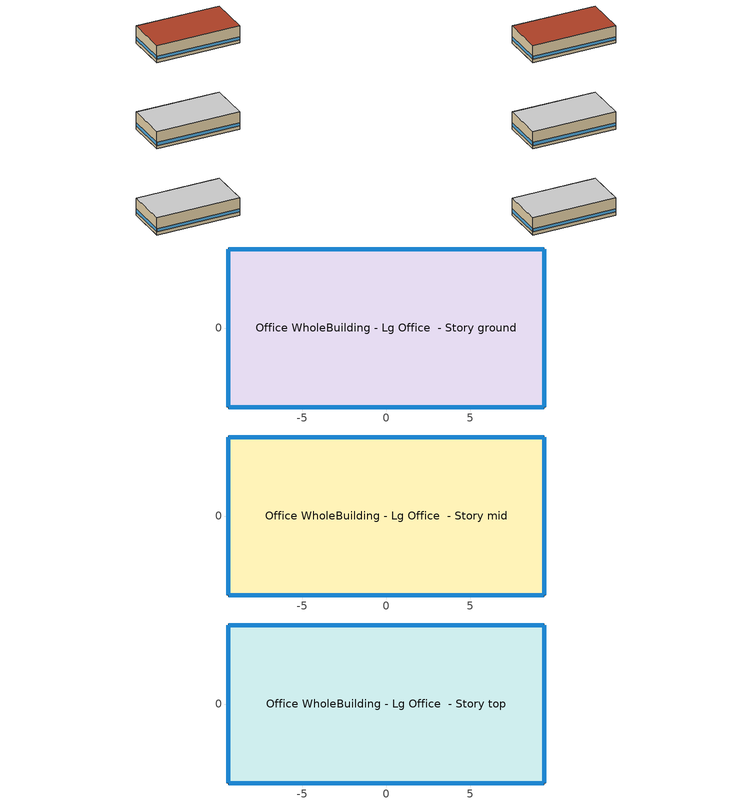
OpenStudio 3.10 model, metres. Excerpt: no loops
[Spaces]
Office WholeBuilding - Lg Office  - Story ground
 floor ground (Foundation F 1.26W/m*K Perim 56.5m Area 177.36m2): -9.42,-4.71 -9.42,4.71 9.42,4.71 9.42,-4.71 z0
 wall outside (Office WholeBuilding - Lg Office  - Story ground Wall 1 c tbd): -9.42,4.71 -9.42,-4.71 z0:3.96
 wall outside (Office WholeBuilding - Lg Office  - Story ground Wall 3 c tbd): 9.42,4.71 -9.42,4.71 z0:3.96
 wall outside (Office WholeBuilding - Lg Office  - Story ground Wall 2 c tbd): 9.42,-4.71 9.42,4.71 z0:3.96
 wall outside (Office WholeBuilding - Lg Office  - Story ground Wall 4 c tbd): -9.42,-4.71 9.42,-4.71 z0:3.96
 window (Window U-0.75 SHGC 0.65): -9.42,4.68 -9.42,-4.68 / 9.42,-4.68 9.42,4.68 / 9.39,4.71 -9.39,4.71 / -9.39,-4.71 9.39,-4.71 z0.76:1.48
 ceiling adiabatic (Typical Interior Ceiling): 9.42,-4.71 9.42,4.71 -9.42,4.71 -9.42,-4.71 z3.96
Office WholeBuilding - Lg Office  - Story mid
 floor adiabatic (Typical Interior Floor): -9.42,-4.71 -9.42,4.71 9.42,4.71 9.42,-4.71 z19.81
 wall outside (Office WholeBuilding - Lg Office  - Story mid Wall 1 c tbd): -9.42,4.71 -9.42,-4.71 z19.81:23.77
 wall outside (Office WholeBuilding - Lg Office  - Story mid Wall 2 c tbd): 9.42,4.71 -9.42,4.71 z19.81:23.77
 wall outside (Office WholeBuilding - Lg Office  - Story mid Wall 4 c tbd): 9.42,-4.71 9.42,4.71 z19.81:23.77
 wall outside (Office WholeBuilding - Lg Office  - Story mid Wall 3 c tbd): -9.42,-4.71 9.42,-4.71 z19.81:23.77
 window (Window U-0.75 SHGC 0.65): -9.42,4.68 -9.42,-4.68 / 9.39,4.71 -9.39,4.71 / -9.39,-4.71 9.39,-4.71 / 9.42,-4.68 9.42,4.68 z20.57:21.29
 ceiling adiabatic (Typical Interior Ceiling): 9.42,-4.71 9.42,4.71 -9.42,4.71 -9.42,-4.71 z23.77
Office WholeBuilding - Lg Office  - Story top
 floor adiabatic (Typical Interior Floor): -9.42,-4.71 -9.42,4.71 9.42,4.71 9.42,-4.71 z39.62
 wall outside (Office WholeBuilding - Lg Office  - Story top Wall 1 c tbd): -9.42,4.71 -9.42,-4.71 z39.62:43.59
 wall outside (Office WholeBuilding - Lg Office  - Story top Wall 2 c tbd): 9.42,4.71 -9.42,4.71 z39.62:43.59
 wall outside (Office WholeBuilding - Lg Office  - Story top Wall 4 c tbd): 9.42,-4.71 9.42,4.71 z39.62:43.59
 wall outside (Office WholeBuilding - Lg Office  - Story top Wall 3 c tbd): -9.42,-4.71 9.42,-4.71 z39.62:43.59
 window (Window U-0.75 SHGC 0.65): -9.42,4.68 -9.42,-4.68 / 9.39,4.71 -9.39,4.71 / -9.39,-4.71 9.39,-4.71 / 9.42,-4.68 9.42,4.68 z40.39:41.1
 roof outside (Office WholeBuilding - Lg Office  - Story top RoofCeiling 1 c tbd): 9.42,-4.71 9.42,4.71 -9.42,4.71 -9.42,-4.71 z43.59
[Building]
ComStock DOE Ref 1980-2004|LargeOffice: North Axis {deg}=90; Default Construction Set=ComStock DOE Ref 1980-2004 - Office - ASHRAE 169-2013-4A; Default Schedule Set=Building Default Schedule Set; Standards Building Type=Office
[Site]
Republic_NY_USA: Latitude {deg}=40.73; Longitude {deg}=-73.42; Time Zone {hr}=-5; Elevation {m}=25; Terrain=City
[Site:WaterMainsTemperature]
Calculation Method=Correlation; Annual Average Outdoor Air Temperature {C}=12.115; Maximum Difference In Monthly Average Outdoor Air Temperatures {deltaC}=25.7
[SizingPeriod:DesignDay] Barometric Pressure {Pa}=101025; Rain Indicator=No; Snow Indicator=No; Day of Month=21; Daylight Saving Time Indicator=No; Humidity Condition Type=Wetbulb; Dry-Bulb Temperature Range Modifier Type=DefaultMultipliers
Name | Maximum Dry-Bulb Temperature {C} | Daily Dry-Bulb Temperature Range {deltaC} | Wind Speed {m/s} | Wind Direction {deg} | Month | Day Type | Wetbulb or DewPoint at Maximum Dry-Bulb {C} | Solar Model Indicator | ASHRAE Clear Sky Optical Depth for Beam Irradiance | ASHRAE Clear Sky Optical Depth for Diffuse Irradiance | Sky Clearness
Republic Ann Clg .4% Condns DB=>MWB 1 | 32.3 | 8 | 5.3 | 210 | 7 | SummerDesignDay | 23.2 | ASHRAETau | 0.434 | 2.194
Republic Ann Clg .4% Condns WB=>MDB 1 | 29.2 | 8 | 5.3 | 210 | 7 | SummerDesignDay | 24.8 | ASHRAETau | 0.434 | 2.194
Republic Ann Htg 99.6% Condns DB 1 | -11 | 0 | 5 | 340 | 1 | WinterDesignDay | -11 | ASHRAEClearSky |  |  | 0
Republic August .4% Condns DB=>MCWB 1 | 33.8 | 7.5 | 5.3 | 210 | 8 | SummerDesignDay | 24.1 | ASHRAETau | 0.439 | 2.202
Republic October .4% Condns DB=>MCWB 1 | 27.1 | 8.1 | 5.3 | 210 | 10 | SummerDesignDay | 20.1 | ASHRAETau | 0.351 | 2.505
Republic September .4% Condns DB=>MCWB 1 | 30 | 7.9 | 5.3 | 210 | 9 | SummerDesignDay | 20.9 | ASHRAETau | 0.403 | 2.337
[ClimateZones]
Climate Zone Institution Name 1=ASHRAE; Climate Zone Document Name 1=ANSI/ASHRAE Standard 169; Climate Zone Document Year 1=2006; Climate Zone Value 1=ASHRAE 169-2013-4A
[Site:GroundTemperature:FCfactorMethod]
January Ground Temperature {C}=13.55; February Ground Temperature {C}=6.51; March Ground Temperature {C}=3.76; April Ground Temperature {C}=-0.86; May Ground Temperature {C}=4.12; June Ground Temperature {C}=3.38; July Ground Temperature {C}=7.88; August Ground Temperature {C}=16.84; September Ground Temperature {C}=20.35; October Ground Temperature {C}=24.25; November Ground Temperature {C}=24.84; December Ground Temperature {C}=20.76
[Construction:FfactorGroundFloor]
Foundation F 1.26W/m*K Perim 56.5m Area 177.36m2: F-Factor {W/m-K}=1.26344; Area {m2}=177.36; PerimeterExposed {m}=56.5021
[DefaultConstructionSet]
ComStock DOE Ref 1980-2004 - Office - ASHRAE 169-2013-4A: Default Exterior Surface Constructions=Default Surface Constructions 1; Default Interior Surface Constructions=Default Surface Constructions 2; Default Ground Contact Surface Constructions=Default Surface Constructions 3; Default Exterior SubSurface Constructions=Default Sub Surface Constructions 1; Default Interior SubSurface Constructions=Default Sub Surface Constructions 2; Interior Partition Construction=Typical Interior Partition
[DefaultSurfaceConstructions]
Name | Floor Construction | Wall Construction | Roof Ceiling Construction
Default Surface Constructions 1 | Typical Insulated Exterior Mass Floor | Typical Insulated Exterior Mass Wall R-8.33 | Typical IEAD Roof R-17.24
Default Surface Constructions 2 | Typical Interior Floor | Typical Interior Wall | Typical Interior Ceiling
Default Surface Constructions 3 | Typical Insulated Carpeted 6in Slab Floor | Typical Insulated Basement Mass Wall R-9.01
[Construction]
Typical Insulated Exterior Mass Floor: Typical Insulation R-5.94, 4 in. Normalweight Concrete Floor, Typical Carpet Pad
Typical Insulated Exterior Mass Wall R-8.33: 1IN Stucco, 8IN CONCRETE HW RefBldg, Typical Insulation R-5.94, 1/2IN Gypsum
Typical IEAD Roof R-17.24: Roof Membrane, Typical Insulation R-16.12, Metal Roof Surface
Typical Interior Floor: 100mm Normalweight concrete floor, CP02 CARPET PAD
Typical Interior Wall: G01 13mm gypsum board, G01 13mm gypsum board
Typical Interior Ceiling: CP02 CARPET PAD, 100mm Normalweight concrete floor
Typical Insulated Carpeted 6in Slab Floor: 6 in. Normalweight Concrete Floor, Typical Carpet Pad
Typical Insulated Basement Mass Wall R-9.01: Typical Insulation R-7.46, 8 in. Concrete Block Basement Wall
U 0.59 SHGC 0.36 Simple Glazing: U 0.59 SHGC 0.36 Simple Glazing
Typical Insulated Metal Door: F08 Metal surface, Typical Insulation
U 0.88 SHGC 0.16 Sgl Ref-A-L Clr 6mm: REF A CLEAR LO 6MM
Typical Overhead Door: Typical Insulation
Typical Interior Window: Clear 3mm
Typical Interior Door; Typical Interior Partition: G05 25mm wood
InteriorFurnishings: Std Wood 6inch
Window U-0.75 SHGC 0.65: Simple Glazing Double - No LowE - Clear - Aluminum
Office WholeBuilding - Lg Office  - Story ground Wall 1 c tbd: 1IN Stucco, 8IN CONCRETE HW RefBldg, Office WholeBuilding - Lg Office  - Story ground Wall 1 m tbd, 1/2IN Gypsum
Office WholeBuilding - Lg Office  - Story ground Wall 2 c tbd: 1IN Stucco, 8IN CONCRETE HW RefBldg, Office WholeBuilding - Lg Office  - Story ground Wall 2 m tbd, 1/2IN Gypsum
Office WholeBuilding - Lg Office  - Story ground Wall 3 c tbd: 1IN Stucco, 8IN CONCRETE HW RefBldg, Office WholeBuilding - Lg Office  - Story ground Wall 3 m tbd, 1/2IN Gypsum
Office WholeBuilding - Lg Office  - Story ground Wall 4 c tbd: 1IN Stucco, 8IN CONCRETE HW RefBldg, Office WholeBuilding - Lg Office  - Story ground Wall 4 m tbd, 1/2IN Gypsum
Office WholeBuilding - Lg Office  - Story mid Wall 1 c tbd: 1IN Stucco, 8IN CONCRETE HW RefBldg, Office WholeBuilding - Lg Office  - Story mid Wall 1 m tbd, 1/2IN Gypsum
Office WholeBuilding - Lg Office  - Story mid Wall 2 c tbd: 1IN Stucco, 8IN CONCRETE HW RefBldg, Office WholeBuilding - Lg Office  - Story mid Wall 2 m tbd, 1/2IN Gypsum
Office WholeBuilding - Lg Office  - Story mid Wall 3 c tbd: 1IN Stucco, 8IN CONCRETE HW RefBldg, Office WholeBuilding - Lg Office  - Story mid Wall 3 m tbd, 1/2IN Gypsum
Office WholeBuilding - Lg Office  - Story mid Wall 4 c tbd: 1IN Stucco, 8IN CONCRETE HW RefBldg, Office WholeBuilding - Lg Office  - Story mid Wall 4 m tbd, 1/2IN Gypsum
Office WholeBuilding - Lg Office  - Story top RoofCeiling 1 c tbd: Roof Membrane, Office WholeBuilding - Lg Office  - Story top RoofCeiling 1 m tbd, Metal Roof Surface
Office WholeBuilding - Lg Office  - Story top Wall 1 c tbd: 1IN Stucco, 8IN CONCRETE HW RefBldg, Office WholeBuilding - Lg Office  - Story top Wall 1 m tbd, 1/2IN Gypsum
Office WholeBuilding - Lg Office  - Story top Wall 2 c tbd: 1IN Stucco, 8IN CONCRETE HW RefBldg, Office WholeBuilding - Lg Office  - Story top Wall 2 m tbd, 1/2IN Gypsum
Office WholeBuilding - Lg Office  - Story top Wall 3 c tbd: 1IN Stucco, 8IN CONCRETE HW RefBldg, Office WholeBuilding - Lg Office  - Story top Wall 3 m tbd, 1/2IN Gypsum
Office WholeBuilding - Lg Office  - Story top Wall 4 c tbd: 1IN Stucco, 8IN CONCRETE HW RefBldg, Office WholeBuilding - Lg Office  - Story top Wall 4 m tbd, 1/2IN Gypsum
[Material:NoMass] Roughness=Smooth; Thermal Absorptance=0.9; Solar Absorptance=0.7
Name | Thermal Resistance {m2-K/W} | Visible Absorptance
Typical Insulation R-5.94 | 1.04695 | 0.7
Typical Carpet Pad; CP02 CARPET PAD | 0.21648 | 0.8
Typical Insulation R-16.12 | 2.83962 | 0.7
Typical Insulation R-7.46 | 1.31358 | 0.7
Typical Insulation | 0.0282222 | 0.7
Office WholeBuilding - Lg Office  - Story ground Wall 1 m tbd; Office WholeBuilding - Lg Office  - Story ground Wall 2 m tbd | 0.855166 | 0.7
Office WholeBuilding - Lg Office  - Story ground Wall 3 m tbd; Office WholeBuilding - Lg Office  - Story ground Wall 4 m tbd | 0.860389 | 0.7
Office WholeBuilding - Lg Office  - Story mid Wall 1 m tbd; Office WholeBuilding - Lg Office  - Story mid Wall 4 m tbd | 0.702757 | 0.7
Office WholeBuilding - Lg Office  - Story mid Wall 2 m tbd; Office WholeBuilding - Lg Office  - Story mid Wall 3 m tbd | 0.706281 | 0.7
Office WholeBuilding - Lg Office  - Story top RoofCeiling 1 m tbd | 2.23187 | 0.7
Office WholeBuilding - Lg Office  - Story top Wall 1 m tbd; Office WholeBuilding - Lg Office  - Story top Wall 4 m tbd | 0.686284 | 0.7
Office WholeBuilding - Lg Office  - Story top Wall 2 m tbd; Office WholeBuilding - Lg Office  - Story top Wall 3 m tbd | 0.689643 | 0.7
[Material] Thermal Absorptance=0.9
Name | Roughness | Thickness {m} | Conductivity {W/m-K} | Density {kg/m3} | Specific Heat {J/kg-K} | Solar Absorptance | Visible Absorptance
4 in. Normalweight Concrete Floor | MediumRough | 0.1016 | 2.31 | 2322 | 832 | 0.7 | 0.7
1IN Stucco | Smooth | 0.0253 | 0.6918 | 1858 | 837 | 0.7 | 0.92
8IN CONCRETE HW RefBldg | Rough | 0.2032 | 1.311 | 2240 | 836.8 | 0.7 | 0.7
1/2IN Gypsum | Smooth | 0.0127 | 0.16 | 784.9 | 830 | 0.4 | 0.4
Roof Membrane | VeryRough | 0.0095 | 0.16 | 1121.29 | 1460 | 0.7 | 0.7
Metal Roof Surface; F08 Metal surface | Smooth | 0.0008 | 45.28 | 7824 | 500 | 0.7 | 0.7
100mm Normalweight concrete floor | MediumRough | 0.1016 | 2.31045 | 2322 | 832.557 | 0.7 | 0.7
G01 13mm gypsum board | Smooth | 0.0127 | 0.160031 | 800.001 | 1090.73 | 0.7 | 0.5
6 in. Normalweight Concrete Floor | MediumRough | 0.1524 | 2.31 | 2322 | 832 | 0.7 | 0.7
8 in. Concrete Block Basement Wall | MediumRough | 0.2032 | 1.326 | 1842 | 912 | 0.7 | 0.7
G05 25mm wood | MediumSmooth | 0.0254 | 0.15 | 608 | 1630 | 0.5 | 0.5
Std Wood 6inch | MediumSmooth | 0.15 | 0.12 | 540 | 1210 | 0.7 | 0.7
[DefaultSubSurfaceConstructions]
Name | Fixed Window Construction | Operable Window Construction | Door Construction | Glass Door Construction | Overhead Door Construction | Tubular Daylight Dome Construction | Tubular Daylight Diffuser Construction
Default Sub Surface Constructions 1 | U 0.59 SHGC 0.36 Simple Glazing | U 0.59 SHGC 0.36 Simple Glazing | Typical Insulated Metal Door | U 0.88 SHGC 0.16 Sgl Ref-A-L Clr 6mm | Typical Overhead Door | Typical Interior Window | Typical Interior Window
Default Sub Surface Constructions 2 | Typical Interior Window | Typical Interior Window | Typical Interior Door
[WindowMaterial:SimpleGlazingSystem]
Name | U-Factor {W/m2-K} | Solar Heat Gain Coefficient | Visible Transmittance
U 0.59 SHGC 0.36 Simple Glazing | 3.35018 | 0.36 | 0.81
Simple Glazing Double - No LowE - Clear - Aluminum | 4.23598 | 0.646 | 0.671
[WindowMaterial:Glazing] Optical Data Type=SpectralAverage; Infrared Transmittance at Normal Incidence=0; Front Side Infrared Hemispherical Emissivity=0.84; Conductivity {W/m-K}=0.9; Dirt Correction Factor for Solar and Visible Transmittance=1; Solar Diffusing=No
Name | Thickness {m} | Solar Transmittance at Normal Incidence | Front Side Solar Reflectance at Normal Incidence | Back Side Solar Reflectance at Normal Incidence | Visible Transmittance at Normal Incidence | Front Side Visible Reflectance at Normal Incidence | Back Side Visible Reflectance at Normal Incidence | Back Side Infrared Hemispherical Emissivity
REF A CLEAR LO 6MM | 0.006 | 0.066 | 0.341 | 0.493 | 0.08 | 0.41 | 0.37 | 0.4
Clear 3mm | 0.003 | 0.837 | 0.075 | 0.075 | 0.898 | 0.081 | 0.081 | 0.84
[SpaceType]
Office WholeBuilding - Lg Office - ComStock DOE Ref 1980-2004: Default Schedule Set=Office WholeBuilding - Lg Office Schedule Set; Design Specification Outdoor Air Object=Office WholeBuilding - Lg Office Ventilation; Standards Building Type=Office; Standards Space Type=WholeBuilding - Lg Office
[BuildingStory] Nominal Floor to Floor Height {m}=3.9624
Name | Nominal Z Coordinate {m}
Story ground | 0
Story mid | 19.812
Story top | 39.624
[Space] Space Type=Office WholeBuilding - Lg Office - ComStock DOE Ref 1980-2004
Name | Building Story | Thermal Zone
Office WholeBuilding - Lg Office  - Story ground | Story ground | Zone Office WholeBuilding - Lg Office  - Story ground
Office WholeBuilding - Lg Office  - Story mid | Story mid | Zone Office WholeBuilding - Lg Office  - Story mid
Office WholeBuilding - Lg Office  - Story top | Story top | Zone Office WholeBuilding - Lg Office  - Story top
[ThermalZone] Use Ideal Air Loads=No
Name | Multiplier | Thermostat
Zone Office WholeBuilding - Lg Office  - Story ground | 1 | Office WholeBuilding - Lg Office - ComStock DOE Ref 1980-2004 Thermostat
Zone Office WholeBuilding - Lg Office  - Story mid | 9 | Office WholeBuilding - Lg Office - ComStock DOE Ref 1980-2004 Thermostat 1
Zone Office WholeBuilding - Lg Office  - Story top | 1 | Office WholeBuilding - Lg Office - ComStock DOE Ref 1980-2004 Thermostat 2
[People:Definition]
Office WholeBuilding - Lg Office People Definition: Number of People Calculation Method=People/Area; People per Space Floor Area {person/m2}=0.0538196; Fraction Radiant=0.3
[People]
Office WholeBuilding - Lg Office People: People Definition=Office WholeBuilding - Lg Office People Definition; Space or SpaceType=Office WholeBuilding - Lg Office - ComStock DOE Ref 1980-2004; Work Efficiency Schedule=Work Efficiency Schedule; Clothing Insulation Schedule=Clothing Schedule; Air Velocity Schedule=Air Velocity Schedule; Multiplier=1
[Lights:Definition] Design Level Calculation Method=Watts/Area; Fraction Visible=0.2; Return Air Fraction=0
Name | Watts per Space Floor Area {W/m2} | Fraction Radiant
Office WholeBuilding - Lg Office - ComStock DOE Ref 1980-2004 General Lights Definition | 5.0993 | 0.31
Office WholeBuilding - Lg Office - ComStock DOE Ref 1980-2004 Wall Wash Lights Definition | 3.64317 | 0.125
[ElectricEquipment:Definition] Fraction Latent=0
Name | Design Level Calculation Method | Watts per Space Floor Area {W/m2} | Fraction Radiant | Fraction Lost | Design Level {W}
Office WholeBuilding - Lg Office Elec Equip Definition | Watts/Area | 8.07293 | 0.5 | 0
Elevator Lift Motor | EquipmentLevel |  | 0 | 1 | 18537
[ElectricEquipment]
Name | Electric Equipment Definition | Space or SpaceType | Schedule | Multiplier
Office WholeBuilding - Lg Office Elec Equip | Office WholeBuilding - Lg Office Elec Equip Definition | Office WholeBuilding - Lg Office - ComStock DOE Ref 1980-2004 | Office BLDG_EQUIP_EndUseData BPR Adjusted
2 Elevator Lift Motors | Elevator Lift Motor | Office WholeBuilding - Lg Office  - Story ground | Elevator Schedule 1 | 2
[DesignSpecification:OutdoorAir]
Office WholeBuilding - Lg Office Ventilation: Outdoor Air Method=Sum; Outdoor Air Flow per Person {m3/s-person}=0.00943895
[DefaultScheduleSet]
Name | Number of People Schedule | People Activity Level Schedule | Lighting Schedule | Electric Equipment Schedule | Hours of Operation Schedule
Office WholeBuilding - Lg Office Schedule Set | Large Office Bldg Occ | Large Office Activity | Office BLDG_LIGHT_EndUseData | Office BLDG_EQUIP_EndUseData
Building Default Schedule Set |  |  |  |  | Building Hours of Operation NonResidential
[Exterior:Lights:Definition]
Name | Design Level {W}
Parking Areas and Drives 0.04 W/ft^2 Def (W/ft^2) | 0.041
Building Facades 0.15 W/ft^2 Def (W/ft^2) | 0.15
Main Entries 30.0 W/ft Def (W/ft) | 30
Other Doors 20.0 W/ft Def (W/ft) | 20
[Exterior:Lights] Control Option=AstronomicalClock
Name | Exterior Lights Definition | Schedule | Multiplier
Parking Areas and Drives 0.04 W/ft^2 | Parking Areas and Drives 0.04 W/ft^2 Def (W/ft^2) | Always On Discrete | 34020
Building Facades 0.15 W/ft^2 | Building Facades 0.15 W/ft^2 Def (W/ft^2) | Schedule Ruleset 1 | 2409.87
Main Entries 30.0 W/ft | Main Entries 30.0 W/ft Def (W/ft) | Always On Discrete | 8
Other Doors 20.0 W/ft | Other Doors 20.0 W/ft Def (W/ft) | Always On Discrete | 1.52727
[ThermostatSetpoint:DualSetpoint] Heating Setpoint Temperature Schedule=Large Office HtgSetp; Cooling Setpoint Temperature Schedule=Large Office ClgSetp
Office WholeBuilding - Lg Office - ComStock DOE Ref 1980-2004 Thermostat; Office WholeBuilding - Lg Office - ComStock DOE Ref 1980-2004 Thermostat 1; Office WholeBuilding - Lg Office - ComStock DOE Ref 1980-2004 Thermostat 2
[InternalMass:Definition]
Internal Mass Definition 1: Construction=InteriorFurnishings; Design Level Calculation Method=SurfaceArea/Area; Surface Area per Space Floor Area=2
[InternalMass] Internal Mass Definition=Internal Mass Definition 1; Multiplier=1
Name | Space or SpaceType
Office WholeBuilding - Lg Office  - Story top Mass | Office WholeBuilding - Lg Office  - Story top
Office WholeBuilding - Lg Office  - Story mid Mass | Office WholeBuilding - Lg Office  - Story mid
Office WholeBuilding - Lg Office  - Story ground Mass | Office WholeBuilding - Lg Office  - Story ground
[AvailabilityManager:NightCycle] Applicability Schedule=Always On Discrete; Control Type=CycleOnAny; Thermostat Tolerance {deltaC}=1.9999; Cycling Run Time Control Type=Thermostat; Cycling Run Time {s}=1800
Availability Manager Night Cycle 1; Availability Manager Night Cycle 2; Availability Manager Night Cycle 3
[Lights] Space or SpaceType=Office WholeBuilding - Lg Office - ComStock DOE Ref 1980-2004; Schedule=Office BLDG_LIGHT_EndUseData BPR Adjusted; Fraction Replaceable=1
Name | Lights Definition
Office WholeBuilding - Lg Office - ComStock DOE Ref 1980-2004 General Lighting | Office WholeBuilding - Lg Office - ComStock DOE Ref 1980-2004 General Lights Definition
Office WholeBuilding - Lg Office - ComStock DOE Ref 1980-2004 Wall Wash Lighting | Office WholeBuilding - Lg Office - ComStock DOE Ref 1980-2004 Wall Wash Lights Definition
[SpaceInfiltration:DesignFlowRate] Design Flow Rate Calculation Method=Flow/ExteriorArea; Flow per Exterior Surface Area {m3/s-m2}=0.000206641; Velocity Term Coefficient=0; Density Basis=Outdoor
Name | Space or SpaceType | Schedule | Constant Term Coefficient | Temperature Term Coefficient | Velocity Squared Term Coefficient
Office WholeBuilding - Lg Office  - Story top HVAC On Infiltration | Office WholeBuilding - Lg Office  - Story top | Infiltration HVAC On Schedule 1 | 0.0238 | 0.0078 | 0.1159
Office WholeBuilding - Lg Office  - Story top HVAC Off Infiltration | Office WholeBuilding - Lg Office  - Story top | Infiltration HVAC Off Schedule 1 | 0 | 0.0182 | 0.1187
Office WholeBuilding - Lg Office  - Story mid HVAC On Infiltration | Office WholeBuilding - Lg Office  - Story mid | Infiltration HVAC On Schedule 1 | 0.0238 | 0.0078 | 0.1159
Office WholeBuilding - Lg Office  - Story mid HVAC Off Infiltration | Office WholeBuilding - Lg Office  - Story mid | Infiltration HVAC Off Schedule 1 | 0 | 0.0182 | 0.1187
Office WholeBuilding - Lg Office  - Story ground HVAC On Infiltration | Office WholeBuilding - Lg Office  - Story ground | Infiltration HVAC On Schedule 1 | 0.0238 | 0.0078 | 0.1159
Office WholeBuilding - Lg Office  - Story ground HVAC Off Infiltration | Office WholeBuilding - Lg Office  - Story ground | Infiltration HVAC Off Schedule 1 | 0 | 0.0182 | 0.1187
[Schedule:Ruleset]
Name | Default Day Schedule | Summer Design Day Schedule | Winter Design Day Schedule
Clothing Schedule | Clothing Schedule Default Winter Clothes
Air Velocity Schedule | Air Velocity Schedule Default
Work Efficiency Schedule | Work Efficiency Schedule Default
Large Office Bldg Occ | Large Office Bldg Occ Default | Large Office Bldg Occ Summer Design Day | Large Office Bldg Occ Winter Design Day
Large Office Activity | Large Office Activity Default | Large Office Activity Summer Design Day | Large Office Activity Winter Design Day
Office BLDG_LIGHT_EndUseData | Office BLDG_LIGHT_EndUseData Default | Office BLDG_LIGHT_EndUseData Summer Design Day | Office BLDG_LIGHT_EndUseData Winter Design Day
Office BLDG_EQUIP_EndUseData | Office BLDG_EQUIP_EndUseData Default | Office BLDG_EQUIP_EndUseData Summer Design Day | Office BLDG_EQUIP_EndUseData Winter Design Day
Elevator Schedule 1 | 3 space(s) Occ Sch Default 1 | 3 space(s) Occ Sch Summer Design Day 1 | 3 space(s) Occ Sch Winter Design Day 1
Schedule Ruleset 1 | Schedule Day 17
Large Office HtgSetp | Large Office HtgSetp Default | Schedule Day 38 | Schedule Day 39
Large Office ClgSetp | Large Office ClgSetp Default | Schedule Day 36 | Schedule Day 37
Building Hours of Operation NonResidential | Building Hours of Operation NonResidential Default | Building Hours of Operation NonResidential Summer Design Day | Building Hours of Operation NonResidential Winter Design Day
Office BLDG_LIGHT_EndUseData BPR Adjusted | Office BLDG_LIGHT_EndUseData Default 1 | Office BLDG_LIGHT_EndUseData Summer Design Day 1 | Office BLDG_LIGHT_EndUseData Winter Design Day 1
Office BLDG_EQUIP_EndUseData BPR Adjusted | Office BLDG_EQUIP_EndUseData Default 1 | Office BLDG_EQUIP_EndUseData Summer Design Day 1 | Office BLDG_EQUIP_EndUseData Winter Design Day 1
[Schedule:Day]
Clothing Schedule Default Winter Clothes; 3 space(s) Occ Sch Summer Design Day 1; 3 space(s) Occ Sch Winter Design Day 1; Building Hours of Operation NonResidential Winter Design Day; Building Hours of Operation NonResidential Summer Design Day: 24, 0, 1
Clothing Schedule Summer Clothes: 24, 0, 0.5
Air Velocity Schedule Default: 24, 0, 0.2
Work Efficiency Schedule Default: 24, 0, 0
Large Office Bldg Occ Default: No, 0, 15, 0.1375, 0, 30, 0.1, 0, 45, 0.09375, 1, 0, 0.0875, 1, 15, 0.08125, 1, 30, 0.075, 1, 45, 0.06875, 2, 0, 0.0625, 2, 15, 0.05625, 2, 30, 0.05, 2, 45, 0.04375, 3, 0, 0.0375, 3, 15, 0.03125, 3, 30, 0, 3, 45, 0.025, 4, 0, 0.05, 4, 15, 0.075, 4, 30, 0.1, 4, 45, 0.125, 5, 0, 0.15, 5, 15, 0.175, 5, 30, 0.2, 5, 45, 0.3875, 6, 0, 0.575, 6, 15, 0.7625, 6, 30, 0.95, 12, 15, 0.95, 12, 30, 0.8375, 12, 45, 0.725, 13, 0, 0.6125, 13, 15, 0.5, 13, 30, 0.6125, 13, 45, 0.725, 14, 0, 0.8375, 14, 15, 0.95, 17, 15, 0.95, 17, 30, 0.933333, 17, 45, 0.916667, 18, 0, 0.9, 18, 15, 0.883333, 18, 30, 0.866667, 18, 45, 0.85, 19, 0, 0.833333, 19, 15, 0.816667, 19, 30, 0.8, 19, 45, 0.783333, 20, 0, 0.766667, 20, 15, 0.75, 20, 30, 0.733333, 20, 45, 0.716667, 21, 0, 0.7, 21, 15, 0.625, 21, 30, 0.55, 21, 45, 0.475, 22, 0, 0.4, 22, 30, 0.4, 22, 45, 0.3625, 23, 0, 0.325, 23, 15, 0.2875, 23, 30, 0.25, 23, 45, 0.2125, 24, 0, 0.175
Large Office Bldg Occ Sat Day: No, 0, 15, 0.025, 0, 30, 0.0166667, 0, 45, 0.00833333, 1, 0, 0, 9, 0, 0, 9, 15, 0.0125, 9, 30, 0.025, 9, 45, 0.0375, 10, 0, 0.05, 10, 15, 0.0625, 10, 30, 0.075, 10, 45, 0.0875, 11, 0, 0.1, 11, 15, 0.15, 11, 30, 0.2, 11, 45, 0.25, 12, 0, 0.3, 12, 15, 0.35, 12, 30, 0.4, 12, 45, 0.45, 13, 0, 0.5, 17, 45, 0.5, 18, 0, 0.476471, 18, 15, 0.452941, 18, 30, 0.429412, 18, 45, 0.405882, 19, 0, 0.382353, 19, 15, 0.358824, 19, 30, 0.335294, 19, 45, 0.311765, 20, 0, 0.288235, 20, 15, 0.264706, 20, 30, 0.241176, 20, 45, 0.217647, 21, 0, 0.194118, 21, 15, 0.170588, 21, 30, 0.147059, 21, 45, 0.123529, 22, 0, 0.1, 22, 15, 0.0916667, 22, 30, 0.0833333, 22, 45, 0.075, 23, 0, 0.0666667, 23, 15, 0.0583333, 23, 30, 0.05, 23, 45, 0.0416667, 24, 0, 0.0333333
Large Office Bldg Occ Summer Design Day: No, 6, 0, 0, 22, 0, 1, 24, 0, 0.05
Large Office Bldg Occ Winter Design Day; Office BLDG_LIGHT_EndUseData Winter Design Day; Office BLDG_EQUIP_EndUseData Winter Design Day; Office BLDG_LIGHT_EndUseData Winter Design Day 1; Office BLDG_EQUIP_EndUseData Winter Design Day 1: No, 24, 0, 0
Large Office Bldg Occ WntrDsn|Sun Day: No, 12, 0, 0, 24, 0, 0
Large Office Activity Default: No, 3, 30, 120, 24, 0, 120
Large Office Activity Winter Design Day; Large Office Activity Summer Design Day: No, 24, 0, 120
Office BLDG_LIGHT_EndUseData Default: No, 0, 15, 0.0865627, 0, 30, 0.036709, 0, 45, 0.0401453, 1, 0, 0.0435815, 1, 15, 0.0470177, 1, 30, 0.050454, 1, 45, 0.0476587, 2, 0, 0.0448635, 2, 15, 0.0420683, 2, 30, 0.039273, 2, 45, 0.0396248, 3, 0, 0.0399765, 3, 15, 0.0403283, 3, 30, 0.04068, 3, 45, 0.0519527, 4, 0, 0.0632255, 4, 15, 0.0744983, 4, 30, 0.085771, 4, 45, 0.111016, 5, 0, 0.136262, 5, 15, 0.161507, 5, 30, 0.186752, 5, 45, 0.275585, 6, 0, 0.364419, 6, 15, 0.453253, 6, 30, 0.542086, 6, 45, 0.599833, 7, 0, 0.657579, 7, 15, 0.715326, 7, 30, 0.773073, 7, 45, 0.790609, 8, 0, 0.808144, 8, 15, 0.82568, 8, 30, 0.843215, 8, 45, 0.843667, 9, 0, 0.84412, 9, 15, 0.844572, 9, 30, 0.845024, 9, 45, 0.845477, 10, 0, 0.845929, 10, 15, 0.846381, 10, 30, 0.846834, 10, 45, 0.847286, 11, 0, 0.847738, 11, 15, 0.848191, 11, 30, 0.848643, 11, 45, 0.849095, 12, 0, 0.849548, 12, 15, 0.85, 12, 30, 0.841985, 12, 45, 0.83397, 13, 0, 0.825954, 13, 15, 0.817939, 13, 30, 0.805464, 13, 45, 0.792989, 14, 0, 0.780514, 14, 15, 0.768039, 14, 30, 0.774076, 14, 45, 0.780114, 15, 0, 0.786151, 15, 15, 0.792188, 15, 30, 0.785442, 15, 45, 0.778695, 16, 0, 0.771949, 16, 15, 0.765202, 16, 30, 0.735588, 16, 45, 0.705974, 17, 0, 0.67636, 17, 15, 0.646746, 17, 30, 0.623622, 17, 45, 0.600498, 18, 0, 0.577374, 18, 15, 0.554249, 18, 30, 0.531125, 18, 45, 0.508001, 19, 0, 0.484877, 19, 15, 0.461753, 19, 30, 0.438629, 19, 45, 0.415505, 20, 0, 0.392381, 20, 15, 0.369256, 20, 30, 0.346132, 20, 45, 0.323008, 21, 0, 0.299884, 21, 15, 0.258758, 21, 30, 0.217632, 21, 45, 0.176505, 22, 0, 0.135379, 22, 15, 0.124392, 22, 30, 0.113405, 22, 45, 0.102417, 23, 0, 0.09143, 23, 15, 0.090147, 23, 30, 0.088864, 23, 45, 0.087581, 24, 0, 0.086298
Office BLDG_LIGHT_EndUseData Sat Day: No, 0, 15, 0.0494151, 0, 30, 0.0497708, 0, 45, 0.0501266, 1, 0, 0.0504823, 1, 15, 0.0501598, 1, 30, 0.0498373, 1, 45, 0.0495147, 2, 0, 0.0491922, 2, 15, 0.0491567, 2, 30, 0.0491212, 2, 45, 0.0490857, 3, 0, 0.0490502, 3, 15, 0.0490555, 3, 30, 0.0332611, 3, 45, 0.0294903, 4, 0, 0.0257196, 4, 15, 0.0219488, 4, 30, 0.018178, 4, 45, 0.0183243, 5, 0, 0.0184707, 5, 15, 0.018617, 5, 30, 0.0187633, 5, 45, 0.0174365, 6, 0, 0.0161098, 6, 15, 0.014783, 6, 30, 0.0134563, 6, 45, 0.0144904, 7, 0, 0.0155245, 7, 15, 0.0165586, 7, 30, 0.0175928, 7, 45, 0.0168278, 8, 0, 0.0160627, 8, 15, 0.0152977, 8, 30, 0.0145327, 8, 45, 0.0147752, 9, 0, 0.0150176, 9, 15, 0.0152601, 9, 30, 0.0155026, 9, 45, 0.0187524, 10, 0, 0.0220022, 10, 15, 0.025252, 10, 30, 0.0285018, 10, 45, 0.0264434, 11, 0, 0.024385, 11, 15, 0.0223266, 11, 30, 0.0202682, 11, 45, 0.023114, 12, 0, 0.0259597, 12, 15, 0.0288054, 12, 30, 0.0316511, 12, 45, 0.0377402, 13, 0, 0.0438294, 13, 15, 0.0499185, 13, 30, 0.0560076, 13, 45, 0.0597521, 14, 0, 0.0634967, 14, 15, 0.0672412, 14, 30, 0.0709857, 14, 45, 0.0747303, 15, 0, 0.0784748, 15, 15, 0.0822194, 15, 30, 0.0859639, 15, 45, 0.0897084, 17, 45, 0.0897084, 18, 0, 0.0887981, 18, 15, 0.0878877, 18, 30, 0.0869774, 18, 45, 0.086067, 19, 0, 0.0851567, 19, 15, 0.0842463, 19, 30, 0.083336, 19, 45, 0.0824256, 20, 0, 0.0815153, 20, 15, 0.0760251, 20, 30, 0.070535, 20, 45, 0.0650448, 21, 0, 0.0595547, 21, 15, 0.0585997, 21, 30, 0.0576447, 21, 45, 0.0566897, 22, 0, 0.0557347, 22, 15, 0.0556836, 22, 30, 0.0556324, 22, 45, 0.0555812, 23, 0, 0.0555301, 23, 15, 0.0539124, 23, 30, 0.0522947, 23, 45, 0.050677, 24, 0, 0.0490594
Office BLDG_LIGHT_EndUseData Summer Design Day; Office BLDG_EQUIP_EndUseData Summer Design Day; Office BLDG_LIGHT_EndUseData Summer Design Day 1; Office BLDG_EQUIP_EndUseData Summer Design Day 1: No, 24, 0, 1
Office BLDG_LIGHT_EndUseData Sun Day: No, 0, 15, 0.0626526, 0, 30, 0.0621948, 0, 45, 0.0622035, 1, 0, 0.0622122, 1, 15, 0.0622208, 1, 30, 0.0622295, 1, 45, 0.0626256, 2, 0, 0.0630218, 2, 15, 0.0634179, 2, 30, 0.063814, 2, 45, 0.0622434, 3, 0, 0.0606728, 3, 15, 0.0591022, 3, 30, 0.0575316, 3, 45, 0.0589703, 4, 0, 0.060409, 4, 15, 0.0618477, 4, 30, 0.0632863, 4, 45, 0.0565885, 5, 0, 0.0498906, 5, 15, 0.0431928, 5, 30, 0.0364949, 5, 45, 0.0392767, 6, 0, 0.0420586, 6, 15, 0.0448404, 6, 30, 0.0476222, 6, 45, 0.051312, 7, 0, 0.0550018, 7, 15, 0.0586916, 7, 30, 0.0623814, 7, 45, 0.0625938, 8, 0, 0.0628063, 8, 15, 0.0630187, 8, 30, 0.0632311, 8, 45, 0.0633173, 9, 0, 0.0634035, 9, 15, 0.0634897, 9, 30, 0.0635759, 9, 45, 0.0635805, 10, 0, 0.0635851, 10, 15, 0.0635897, 10, 30, 0.0635943, 10, 45, 0.0519425, 11, 0, 0.0402908, 11, 15, 0.0286391, 11, 30, 0.0169874, 11, 45, 0.0170845, 12, 0, 0.0171817, 12, 15, 0.0172788, 12, 30, 0.017376, 12, 45, 0.0164854, 13, 0, 0.0155949, 13, 15, 0.0147043, 13, 30, 0.0138138, 13, 45, 0.0139708, 14, 0, 0.0141277, 14, 15, 0.0142847, 14, 30, 0.0144417, 14, 45, 0.01456, 15, 0, 0.0146783, 15, 15, 0.0147965, 15, 30, 0.0149148, 15, 45, 0.0135871, 16, 0, 0.0122594, 16, 15, 0.0109316, 16, 30, 0.00960392, 16, 45, 0.00989537, 17, 0, 0.0101868, 17, 15, 0.0104783, 17, 30, 0.0107697, 17, 45, 0.0118384, 18, 0, 0.012907, 18, 15, 0.0139757, 18, 30, 0.0150444, 18, 45, 0.0157082, 19, 0, 0.0163721, 19, 15, 0.0170359, 19, 30, 0.0176998, 19, 45, 0.0160806, 20, 0, 0.0144615, 20, 15, 0.0128423, 20, 30, 0.0112231, 20, 45, 0.0116603, 21, 0, 0.0120975, 21, 15, 0.0125346, 21, 30, 0.0129718, 21, 45, 0.0146396, 22, 0, 0.0163073, 22, 15, 0.0179751, 22, 30, 0.0196428, 22, 45, 0.0307386, 23, 0, 0.0418345, 23, 15, 0.0529303, 23, 30, 0.0640261, 23, 45, 0.0635683, 24, 0, 0.0631105
Office BLDG_EQUIP_EndUseData Default: No, 0, 15, 0.6241, 0, 30, 0.5802, 0, 45, 0.575925, 1, 0, 0.57165, 1, 15, 0.567375, 1, 30, 0.5631, 1, 45, 0.559075, 2, 0, 0.55505, 2, 15, 0.551025, 2, 30, 0.547, 2, 45, 0.544575, 3, 0, 0.54215, 3, 15, 0.539725, 3, 30, 0.5373, 3, 45, 0.537625, 4, 0, 0.53795, 4, 15, 0.538275, 4, 30, 0.5386, 4, 45, 0.55345, 5, 0, 0.5683, 5, 15, 0.58315, 5, 30, 0.598, 5, 45, 0.6198, 6, 0, 0.6416, 6, 15, 0.6634, 6, 30, 0.6852, 6, 45, 0.7091, 7, 0, 0.733, 7, 15, 0.7569, 7, 30, 0.7808, 7, 45, 0.80195, 8, 0, 0.8231, 8, 15, 0.84425, 8, 30, 0.8654, 8, 45, 0.86682, 9, 0, 0.86824, 9, 15, 0.86966, 9, 30, 0.87108, 9, 45, 0.8725, 10, 0, 0.87392, 10, 15, 0.87534, 10, 30, 0.87676, 10, 45, 0.87818, 11, 0, 0.8796, 11, 15, 0.88102, 11, 30, 0.88244, 11, 45, 0.88386, 12, 0, 0.88528, 12, 15, 0.8867, 12, 30, 0.8855, 12, 45, 0.8843, 13, 0, 0.8831, 13, 15, 0.8819, 13, 30, 0.8666, 13, 45, 0.8513, 14, 0, 0.836, 14, 15, 0.8207, 14, 30, 0.8107, 14, 45, 0.8007, 15, 0, 0.7907, 15, 15, 0.7807, 15, 30, 0.76935, 15, 45, 0.758, 16, 0, 0.74665, 16, 15, 0.7353, 16, 30, 0.719025, 16, 45, 0.70275, 17, 0, 0.686475, 17, 15, 0.6702, 17, 30, 0.66584, 17, 45, 0.66148, 18, 0, 0.65712, 18, 15, 0.65276, 18, 30, 0.6484, 18, 45, 0.64404, 19, 0, 0.63968, 19, 15, 0.63532, 19, 30, 0.63096, 19, 45, 0.6266, 20, 0, 0.62224, 20, 15, 0.61788, 20, 30, 0.61352, 20, 45, 0.60916, 21, 0, 0.6048, 21, 15, 0.5951, 21, 30, 0.5854, 21, 45, 0.5757, 22, 0, 0.566, 22, 15, 0.568025, 22, 30, 0.57005, 22, 45, 0.572075, 23, 0, 0.5741, 23, 15, 0.58375, 23, 30, 0.5934, 23, 45, 0.60305, 24, 0, 0.6127
Office BLDG_EQUIP_EndUseData Sat Day: No, 0, 15, 0.409751, 0, 30, 0.421849, 0, 45, 0.433947, 1, 0, 0.446046, 1, 15, 0.4627, 1, 30, 0.479354, 1, 45, 0.496008, 2, 0, 0.512662, 2, 15, 0.530277, 2, 30, 0.547893, 2, 45, 0.565509, 3, 0, 0.583125, 3, 15, 0.596893, 3, 30, 0.593451, 3, 45, 0.596488, 4, 0, 0.599526, 4, 15, 0.602563, 4, 30, 0.6056, 4, 45, 0.587377, 5, 0, 0.569154, 5, 15, 0.55093, 5, 30, 0.532707, 5, 45, 0.524152, 6, 0, 0.515598, 6, 15, 0.507043, 6, 30, 0.498488, 6, 45, 0.495704, 7, 0, 0.49292, 7, 15, 0.490136, 7, 30, 0.487352, 7, 45, 0.487048, 8, 0, 0.486744, 8, 15, 0.48644, 8, 30, 0.486137, 8, 45, 0.48558, 9, 0, 0.485023, 9, 15, 0.484466, 9, 30, 0.483909, 9, 45, 0.482036, 10, 0, 0.480163, 10, 15, 0.478291, 10, 30, 0.476418, 10, 45, 0.471457, 11, 0, 0.466496, 11, 15, 0.461535, 11, 30, 0.456575, 11, 45, 0.43744, 12, 0, 0.418306, 12, 15, 0.399171, 12, 30, 0.380037, 12, 45, 0.358523, 13, 0, 0.33701, 13, 15, 0.315496, 13, 30, 0.293983, 13, 45, 0.291598, 14, 0, 0.289213, 14, 15, 0.286829, 14, 30, 0.284444, 14, 45, 0.282059, 15, 0, 0.279674, 15, 15, 0.27729, 15, 30, 0.274905, 15, 45, 0.27252, 16, 0, 0.276873, 16, 15, 0.281227, 16, 30, 0.28558, 16, 45, 0.289933, 17, 0, 0.296615, 17, 15, 0.303297, 17, 30, 0.309979, 17, 45, 0.316661, 18, 0, 0.319045, 18, 15, 0.32143, 18, 30, 0.323815, 18, 45, 0.3262, 19, 0, 0.328585, 19, 15, 0.330969, 19, 30, 0.333354, 19, 45, 0.335739, 20, 0, 0.338124, 20, 15, 0.348703, 20, 30, 0.359283, 20, 45, 0.369862, 21, 0, 0.380442, 21, 15, 0.380644, 21, 30, 0.380847, 21, 45, 0.381049, 22, 0, 0.381252, 22, 15, 0.379733, 22, 30, 0.378215, 22, 45, 0.376696, 23, 0, 0.375177, 23, 15, 0.380796, 23, 30, 0.386415, 23, 45, 0.392034, 24, 0, 0.397653
Office BLDG_EQUIP_EndUseData Sun Day: No, 0, 15, 0.324075, 0, 30, 0.334316, 0, 45, 0.332416, 1, 0, 0.330516, 1, 15, 0.328616, 1, 30, 0.326716, 1, 45, 0.327828, 2, 0, 0.32894, 2, 15, 0.330052, 2, 30, 0.331164, 2, 45, 0.325187, 3, 0, 0.319209, 3, 15, 0.313231, 3, 30, 0.307253, 3, 45, 0.306697, 4, 0, 0.306141, 4, 15, 0.305585, 4, 30, 0.305029, 4, 45, 0.310961, 5, 0, 0.316892, 5, 15, 0.322823, 5, 30, 0.328755, 5, 45, 0.341591, 6, 0, 0.354427, 6, 15, 0.367263, 6, 30, 0.380099, 6, 45, 0.402156, 7, 0, 0.424213, 7, 15, 0.446271, 7, 30, 0.468328, 7, 45, 0.492703, 8, 0, 0.517077, 8, 15, 0.541451, 8, 30, 0.565826, 8, 45, 0.583944, 9, 0, 0.602063, 9, 15, 0.620181, 9, 30, 0.6383, 9, 45, 0.637929, 10, 0, 0.637559, 10, 15, 0.637188, 10, 30, 0.636817, 10, 45, 0.602494, 11, 0, 0.56817, 11, 15, 0.533847, 11, 30, 0.499524, 11, 45, 0.505209, 12, 0, 0.510895, 12, 15, 0.516581, 12, 30, 0.522267, 12, 45, 0.511702, 13, 0, 0.501136, 13, 15, 0.490571, 13, 30, 0.480006, 13, 45, 0.482971, 14, 0, 0.485937, 14, 15, 0.488903, 14, 30, 0.491868, 14, 45, 0.498634, 15, 0, 0.505399, 15, 15, 0.512165, 15, 30, 0.51893, 15, 45, 0.522638, 16, 0, 0.526345, 16, 15, 0.530052, 16, 30, 0.533759, 16, 45, 0.530562, 17, 0, 0.527364, 17, 15, 0.524167, 17, 30, 0.520969, 17, 45, 0.508782, 18, 0, 0.496595, 18, 15, 0.484408, 18, 30, 0.472221, 18, 45, 0.45438, 19, 0, 0.43654, 19, 15, 0.418699, 19, 30, 0.400858, 19, 45, 0.390432, 20, 0, 0.380006, 20, 15, 0.36958, 20, 30, 0.359153, 20, 45, 0.344742, 21, 0, 0.33033, 21, 15, 0.315919, 21, 30, 0.301507, 21, 45, 0.297939, 22, 0, 0.294371, 22, 15, 0.290803, 22, 30, 0.287235, 22, 45, 0.288764, 23, 0, 0.290293, 23, 15, 0.291823, 23, 30, 0.293352, 23, 45, 0.303593, 24, 0, 0.313834
3 space(s) Occ Sch Default 1: 0, 15, 0.000342443, 0, 30, 0.000684886, 0, 45, 0.00102733, 1, 0, 0.00136977, 1, 15, 0.00102733, 1, 30, 0.000684886, 1, 45, 0.000342443, 2, 0, 0, 2, 30, 0, 2, 45, 0.000684886, 3, 0, 0.00136977, 3, 15, 0.00205466, 3, 30, 0.00273955, 3, 45, 0.00273955, 4, 0, 0.00273955, 4, 15, 0.00273955, 4, 30, 0.00273955, 4, 45, 0.00719131, 5, 0, 0.0116431, 5, 15, 0.0160948, 5, 30, 0.0205466, 5, 45, 0.0154099, 6, 0, 0.0102733, 6, 15, 0.00513665, 6, 30, 0, 8, 0, 0, 8, 15, 0.00064884, 8, 30, 0.00129768, 8, 45, 0.00194652, 9, 0, 0.00259536, 9, 15, 0.0032442, 9, 30, 0.00389304, 9, 45, 0.00454188, 10, 0, 0.00519072, 10, 15, 0.00583956, 10, 30, 0.0064884, 10, 45, 0.00713724, 11, 0, 0.00778608, 11, 15, 0.00843492, 11, 30, 0.00908376, 11, 45, 0.0097326, 12, 0, 0.0103814, 12, 15, 0.0110303, 12, 30, 0.0116791, 12, 45, 0.012328, 13, 0, 0.010787, 13, 15, 0.00924597, 13, 30, 0.00770497, 13, 45, 0.00616398, 14, 0, 0.00462298, 14, 15, 0.00308199, 14, 30, 0.00154099, 14, 45, 0, 16, 15, 0, 16, 30, 0.00171222, 16, 45, 0.00342443, 17, 0, 0.00513665, 17, 15, 0.00684886, 17, 30, 0.00694018, 17, 45, 0.0070315, 18, 0, 0.00712282, 18, 15, 0.00721414, 18, 30, 0.00730545, 18, 45, 0.00739677, 19, 0, 0.00748809, 19, 15, 0.00757941, 19, 30, 0.00767073, 19, 45, 0.00776205, 20, 0, 0.00785336, 20, 15, 0.00794468, 20, 30, 0.008036, 20, 45, 0.00812732, 21, 0, 0.00821864, 21, 15, 0.00616398, 21, 30, 0.00410932, 21, 45, 0.00205466, 22, 0, 0, 22, 15, 0.00205466, 22, 30, 0.00410932, 22, 45, 0.00616398, 23, 0, 0.00821864, 23, 15, 0.00616398, 23, 30, 0.00410932, 23, 45, 0.00205466, 24, 0, 0
Schedule Day 11: 12, 0, 0, 24, 0, 0
Schedule Day 12: 8, 30, 0, 8, 45, 0.000684886, 9, 0, 0.00136977, 9, 15, 0.00205466, 9, 30, 0.00273955, 9, 45, 0.00205466, 10, 0, 0.00136977, 10, 15, 0.000684886, 10, 30, 0, 10, 45, 0.00273955, 11, 0, 0.00547909, 11, 15, 0.00821864, 11, 30, 0.0109582, 11, 45, 0.00821864, 12, 0, 0.00547909, 12, 15, 0.00273955, 12, 30, 0, 17, 45, 0, 18, 0, 0.00121758, 18, 15, 0.00243515, 18, 30, 0.00365273, 18, 45, 0.0048703, 19, 0, 0.00608788, 19, 15, 0.00730545, 19, 30, 0.00852303, 19, 45, 0.00974061, 20, 0, 0.0109582, 20, 15, 0.00821864, 20, 30, 0.00547909, 20, 45, 0.00273955, 21, 0, 0, 22, 0, 0, 22, 15, 0.000684886, 22, 30, 0.00136977, 22, 45, 0.00205466, 23, 0, 0.00273955, 23, 15, 0.00205466, 23, 30, 0.00136977, 23, 45, 0.000684886, 24, 0, 0
Schedule Day 17: 6, 0, 0, 24, 0, 1
Large Office HtgSetp Default: No, 6, 0, 15.5556, 23, 30, 17.7778, 24, 0, 15.5556
Large Office HtgSetp Sat Day: No, 12, 0, 15.5556, 20, 30, 17.7778, 24, 0, 15.5556
Large Office HtgSetp SmrDsn|Sun Day: No, 12, 0, 15.5556, 24, 0, 15.5556
Large Office ClgSetp Default: No, 6, 0, 28.8889, 23, 30, 24.4444, 24, 0, 28.8889
Large Office ClgSetp Sat Day: No, 12, 0, 28.8889, 20, 30, 24.4444, 24, 0, 28.8889
Large Office ClgSetp WntrDsn|Sun Day: No, 12, 0, 28.8889, 24, 0, 28.8889
Building Hours of Operation NonResidential Default: 6, 0, 0, 23, 30, 1, 24, 0, 0
Schedule Day 26; Schedule Day 27: 12, 0, 0, 20, 30, 1, 24, 0, 0
Large Office Activity Default 1: No, 4, 0, 120, 24, 0, 120
Large Office Activity Default 2: No, 12, 0, 120, 24, 0, 120
Office BLDG_LIGHT_EndUseData Default 1: No, 0, 15, 0.650526, 0, 30, 0.6375, 0, 45, 0.638398, 1, 0, 0.639296, 1, 15, 0.640194, 1, 30, 0.641091, 1, 45, 0.640361, 2, 0, 0.639631, 2, 15, 0.6389, 2, 30, 0.63817, 2, 45, 0.638262, 3, 0, 0.638354, 3, 15, 0.638446, 3, 30, 0.638538, 3, 45, 0.641483, 4, 0, 0.644428, 4, 15, 0.647374, 4, 30, 0.650319, 4, 45, 0.656915, 5, 0, 0.663511, 5, 15, 0.670108, 5, 30, 0.676704, 5, 45, 0.699915, 6, 0, 0.723125, 6, 15, 0.746336, 6, 30, 0.769547, 6, 45, 0.784635, 7, 0, 0.799724, 7, 15, 0.814812, 7, 30, 0.8299, 7, 45, 0.834482, 8, 0, 0.839064, 8, 15, 0.843645, 8, 30, 0.848227, 8, 45, 0.848345, 9, 0, 0.848464, 9, 15, 0.848582, 9, 30, 0.8487, 9, 45, 0.848818, 10, 0, 0.848936, 10, 15, 0.849054, 10, 30, 0.849173, 10, 45, 0.849291, 11, 0, 0.849409, 11, 15, 0.849527, 11, 30, 0.849645, 11, 45, 0.849764, 12, 0, 0.849882, 12, 15, 0.85, 12, 30, 0.847906, 12, 45, 0.845811, 13, 0, 0.843717, 13, 15, 0.841623, 13, 30, 0.838363, 13, 45, 0.835104, 14, 0, 0.831844, 14, 15, 0.828585, 14, 30, 0.830162, 14, 45, 0.83174, 15, 0, 0.833317, 15, 15, 0.834895, 15, 30, 0.833132, 15, 45, 0.831369, 16, 0, 0.829606, 16, 15, 0.827844, 16, 30, 0.820106, 16, 45, 0.812368, 17, 0, 0.804631, 17, 15, 0.796893, 17, 30, 0.790851, 17, 45, 0.784809, 18, 0, 0.778767, 18, 15, 0.772725, 18, 30, 0.766683, 18, 45, 0.760641, 19, 0, 0.754599, 19, 15, 0.748557, 19, 30, 0.742515, 19, 45, 0.736473, 20, 0, 0.730431, 20, 15, 0.724389, 20, 30, 0.718347, 20, 45, 0.712305, 21, 0, 0.706263, 21, 15, 0.695518, 21, 30, 0.684772, 21, 45, 0.674027, 22, 0, 0.663281, 22, 15, 0.66041, 22, 30, 0.657539, 22, 45, 0.654669, 23, 0, 0.651798, 23, 15, 0.651462, 23, 30, 0.651127, 23, 45, 0.650792, 24, 0, 0.650457
Office BLDG_EQUIP_EndUseData Default 1: No, 0, 15, 0.686774, 0, 30, 0.653351, 0, 45, 0.650097, 1, 0, 0.646842, 1, 15, 0.643587, 1, 30, 0.640332, 1, 45, 0.637268, 2, 0, 0.634204, 2, 15, 0.631139, 2, 30, 0.628075, 2, 45, 0.626229, 3, 0, 0.624382, 3, 15, 0.622536, 3, 30, 0.62069, 3, 45, 0.620937, 4, 0, 0.621185, 4, 15, 0.621432, 4, 30, 0.62168, 4, 45, 0.632986, 5, 0, 0.644291, 5, 15, 0.655597, 5, 30, 0.666903, 5, 45, 0.6835, 6, 0, 0.700097, 6, 15, 0.716694, 6, 30, 0.733291, 6, 45, 0.751487, 7, 0, 0.769683, 7, 15, 0.787879, 7, 30, 0.806075, 7, 45, 0.822177, 8, 0, 0.838279, 8, 15, 0.854381, 8, 30, 0.870484, 8, 45, 0.871565, 9, 0, 0.872646, 9, 15, 0.873727, 9, 30, 0.874808, 9, 45, 0.875889, 10, 0, 0.87697, 10, 15, 0.878051, 10, 30, 0.879132, 10, 45, 0.880213, 11, 0, 0.881295, 11, 15, 0.882376, 11, 30, 0.883457, 11, 45, 0.884538, 12, 0, 0.885619, 12, 15, 0.8867, 12, 30, 0.885786, 12, 45, 0.884873, 13, 0, 0.883959, 13, 15, 0.883046, 13, 30, 0.871397, 13, 45, 0.859749, 14, 0, 0.8481, 14, 15, 0.836452, 14, 30, 0.828839, 14, 45, 0.821225, 15, 0, 0.813612, 15, 15, 0.805999, 15, 30, 0.797357, 15, 45, 0.788716, 16, 0, 0.780075, 16, 15, 0.771434, 16, 30, 0.759043, 16, 45, 0.746653, 17, 0, 0.734262, 17, 15, 0.721871, 17, 30, 0.718552, 17, 45, 0.715232, 18, 0, 0.711913, 18, 15, 0.708594, 18, 30, 0.705274, 18, 45, 0.701955, 19, 0, 0.698635, 19, 15, 0.695316, 19, 30, 0.691997, 19, 45, 0.688677, 20, 0, 0.685358, 20, 15, 0.682038, 20, 30, 0.678719, 20, 45, 0.675399, 21, 0, 0.67208, 21, 15, 0.664695, 21, 30, 0.65731, 21, 45, 0.649925, 22, 0, 0.64254, 22, 15, 0.644082, 22, 30, 0.645624, 22, 45, 0.647165, 23, 0, 0.648707, 23, 15, 0.656054, 23, 30, 0.663401, 23, 45, 0.670748, 24, 0, 0.678095
Schedule Day 36; Schedule Day 37: 24, 0, 24.4444
Schedule Day 38; Schedule Day 39: 24, 0, 17.7778
[Schedule:Rule] Date Specification Type=DateRange
Name | Schedule Ruleset | Rule Order | Day Schedule | Start Month | Start Day | End Month | End Day | Apply Saturday | Apply Sunday
Schedule Rule 1 | Clothing Schedule | 0 | Clothing Schedule Summer Clothes | 5 | 1 | 9 | 30
Schedule Rule 2 | Large Office Bldg Occ | 1 | Large Office Bldg Occ Sat Day | 1 | 1 | 12 | 31 | Yes
Schedule Rule 3 | Large Office Bldg Occ | 0 | Large Office Bldg Occ WntrDsn|Sun Day | 1 | 1 | 12 | 31 |  | Yes
Schedule Rule 5 | Office BLDG_LIGHT_EndUseData | 1 | Office BLDG_LIGHT_EndUseData Sat Day | 1 | 1 | 12 | 31 | Yes
Schedule Rule 6 | Office BLDG_LIGHT_EndUseData | 0 | Office BLDG_LIGHT_EndUseData Sun Day | 1 | 1 | 12 | 31 |  | Yes
Schedule Rule 8 | Office BLDG_EQUIP_EndUseData | 1 | Office BLDG_EQUIP_EndUseData Sat Day | 1 | 1 | 12 | 31 | Yes
Schedule Rule 9 | Office BLDG_EQUIP_EndUseData | 0 | Office BLDG_EQUIP_EndUseData Sun Day | 1 | 1 | 12 | 31 |  | Yes
Schedule Rule 12 | Elevator Schedule 1 | 0 | Schedule Day 11 | 1 | 7 | 12 | 30 |  | Yes
Schedule Rule 13 | Elevator Schedule 1 | 1 | Schedule Day 12 | 1 | 6 | 12 | 29 | Yes
Schedule Rule 20 | Large Office HtgSetp | 1 | Large Office HtgSetp Sat Day | 1 | 1 | 12 | 31 | Yes
Schedule Rule 21 | Large Office HtgSetp | 0 | Large Office HtgSetp SmrDsn|Sun Day | 1 | 1 | 12 | 31 |  | Yes
Schedule Rule 22 | Large Office ClgSetp | 1 | Large Office ClgSetp Sat Day | 1 | 1 | 12 | 31 | Yes
Schedule Rule 23 | Large Office ClgSetp | 0 | Large Office ClgSetp WntrDsn|Sun Day | 1 | 1 | 12 | 31 |  | Yes
Schedule Rule 24 | Building Hours of Operation NonResidential | 1 | Schedule Day 26 | 1 | 6 | 12 | 29 | Yes
Schedule Rule 25 | Building Hours of Operation NonResidential | 0 | Schedule Day 27 | 1 | 7 | 12 | 30 |  | Yes
Schedule Rule 4 | Large Office Activity | 1 | Large Office Activity Default 1 | 1 | 6 | 12 | 29 | Yes
Schedule Rule 7 | Large Office Activity | 0 | Large Office Activity Default 2 | 1 | 7 | 12 | 30 |  | Yes
Schedule Rule 36 | Office BLDG_LIGHT_EndUseData BPR Adjusted | 0 | Office BLDG_LIGHT_EndUseData Sun Day | 1 | 1 | 12 | 31 |  | Yes
Schedule Rule 37 | Office BLDG_LIGHT_EndUseData BPR Adjusted | 1 | Office BLDG_LIGHT_EndUseData Sat Day | 1 | 1 | 12 | 31 | Yes
Schedule Rule 38 | Office BLDG_EQUIP_EndUseData BPR Adjusted | 0 | Office BLDG_EQUIP_EndUseData Sun Day | 1 | 1 | 12 | 31 |  | Yes
Schedule Rule 39 | Office BLDG_EQUIP_EndUseData BPR Adjusted | 1 | Office BLDG_EQUIP_EndUseData Sat Day | 1 | 1 | 12 | 31 | Yes
[Schedule:Constant]
Name | Value
Always On Discrete; Infiltration HVAC On Schedule 1 | 1
Infiltration HVAC Off Schedule 1 | 0
